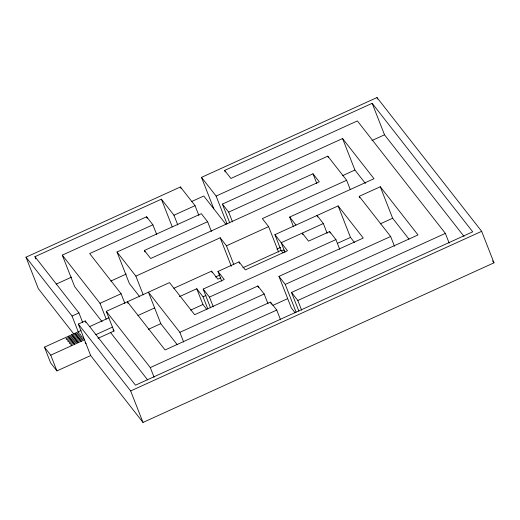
<?xml version="1.0" encoding="UTF-8"?>
<svg xmlns="http://www.w3.org/2000/svg" width="520" height="520" viewBox="0 0 520 520"><rect width="100%" height="100%" fill="white"/><g stroke="black" fill="none" stroke-linecap="round" stroke-linejoin="round"><path stroke-width="0.78" d="M73.879 334.1L38.344 288.685L26 257.186L180.421 186.959L195.046 205.647L198.861 215.397M213.844 208.871L201.494 177.372L376.994 97.559L481.656 231.316L494 262.815L143.006 422.442L90.675 355.563L78.332 324.07L85.215 320.938L135.493 385.19L472.719 231.822L372.164 103.311L224.627 170.411L225.212 171.912M35.815 258.934L34.938 256.678L161.395 199.167L173.966 215.228L177.788 224.978M102.135 321.763L74.639 286.624L62.296 255.125L146.601 216.781L152.887 224.816L156.709 234.566M191.419 201.624L203.775 196.008L226.025 224.445M152.887 224.816L89.661 253.572L121.082 293.735L124.904 303.485M173.966 215.228L195.046 205.647M201.494 177.372L216.119 196.06L342.576 138.548L374.004 178.705L289.699 217.048L293.521 226.798M139.782 296.836L129.363 283.517L117.02 252.018L201.325 213.675L207.61 221.708L211.432 231.458M229.749 222.839L222.404 204.094L327.788 156.162L346.638 180.258L350.168 189.261M56.154 284.141L71.682 277.082M371.963 140.511L384.507 134.81L464.054 236.464M144.97 251.966L144.385 250.464L207.61 221.708M222.404 204.094L228.69 212.121L312.995 173.784L319.28 181.811L150.67 258.499L144.385 250.464M110.825 281.06L126.263 274.034M342.349 175.76L354.919 170.04L365.397 183.43M117.02 252.018L135.876 276.114L220.181 237.77L226.467 245.804L233.811 264.557M346.638 180.258L262.334 218.602L268.619 226.636L278.61 252.129M26 257.186L72.046 316.036L78.93 312.904L82.752 322.654M62.296 255.125L100.009 303.316L121.082 293.735M226.467 245.804L268.619 226.636M98.02 338.306L114.003 331.038L106.294 311.35L169.52 282.594L194.662 314.724L257.894 285.968L264.173 293.995L267.995 303.745M283.01 252.883L281.079 250.413L274.905 234.663L338.137 205.907L363.272 238.036L278.967 276.38L291.311 307.879L295.178 312.819M359.801 197.821L359.209 196.326L380.289 186.739L417.996 234.93L291.538 292.442L298.883 311.194M90.675 355.563L56.92 370.916L50.635 362.888L44.46 347.139L80.971 330.531M89.46 326.671L109.083 317.746M173.843 288.294L211.562 271.141L217.847 279.168L220.786 277.836M221.78 281.203L217.958 271.453L239.037 261.872L245.323 269.9L287.476 250.731L274.905 234.663M327.164 233.279L323.343 223.529L281.19 242.697L285.012 252.447M215.514 277.004L219.953 274.989M276.9 249.093L280.592 247.41M44.46 347.139L50.745 355.166L84.507 339.813M95.745 334.704L112.463 327.1M137.904 315.53L154.615 307.931M179.328 296.692L196.768 288.756L203.053 296.79L207.76 308.789M242.847 267.8L281.079 250.413L284.297 250.185M210.516 307.82L203.171 289.075L224.244 279.487L217.958 271.453M339.736 249.34L335.913 239.59L329.628 231.556L308.548 241.144L302.269 233.109L302.855 234.611M203.053 296.79L205.959 295.464M203.171 289.075L209.456 297.102L335.913 239.59M148.434 329.297L160.791 323.674L177.249 344.715M190.587 310.128L202.943 304.506L206.811 309.445M337.396 243.353L350.48 237.406L354.419 242.444M380.276 223.853L392.632 218.238L409.006 239.161M160.791 323.674L148.447 292.182L179.868 332.339L264.173 293.995M278.967 276.38L285.252 284.414L390.637 236.483L394.459 246.233M272.825 305.396L287.612 298.668M106.294 311.35L150.287 367.575L276.744 310.063L280.566 319.813M291.538 292.442L297.824 300.476L445.361 233.376L449.183 243.126M78.332 324.07L130.663 390.949L481.656 231.316M492.505 260.904L494 262.815M445.361 233.376L357.37 120.926L230.912 178.444L224.627 170.411M359.209 196.326L390.637 236.483M323.343 223.529L317.057 215.494L317.649 216.996M289.699 217.048L295.984 225.082M276.744 310.063L270.459 302.029L165.081 349.96L127.367 301.762L127.959 303.264M113.041 329.803L114.003 331.038M110.637 332.625L147.635 379.906M34.938 256.678L78.93 312.904M85.078 342.518L86.047 343.753M74.965 333.268L81.25 341.296M71.708 334.744L77.987 342.778M68.452 336.226L74.731 344.26M71.474 345.741L70.694 344.734L83.72 338.812L82.934 337.805L69.907 343.733L69.121 342.726L82.147 336.804L81.361 335.803L68.335 341.725L67.548 340.724L80.574 334.796L79.788 333.794L66.761 339.716L65.975 338.715L79.001 332.787L78.221 331.786L72.046 316.036M376.994 97.559L377.579 99.053M372.164 103.311L384.507 134.81M380.289 186.739L392.632 218.238M342.576 138.548L354.919 170.04M327.788 156.162L328.374 157.664M338.137 205.907L350.48 237.406M312.995 173.784L316.817 183.528M329.628 231.556L330.213 233.058M297.824 300.476L301.646 310.226M285.252 284.414L296.127 312.156M270.757 302.776L271.343 304.278M257.894 285.968L258.479 287.463M228.69 212.121L232.511 221.871M216.119 196.06L226.993 223.808M239.037 261.872L239.623 263.367M220.181 237.77L231.348 266.272M180.421 186.959L181.006 188.461M211.562 271.141L212.147 272.636M209.456 297.102L213.272 306.852M196.768 288.756L202.943 304.506M161.395 199.167L172.269 226.915M146.601 216.781L147.192 218.283M179.868 332.339L183.69 342.089M135.876 276.114L143.221 294.866M150.287 367.575L154.109 377.325M100.009 303.316L106.177 319.065M130.663 390.949L143.006 422.442M85.215 320.938L85.8 322.439M50.745 355.166L56.92 370.916"/></g></svg>
